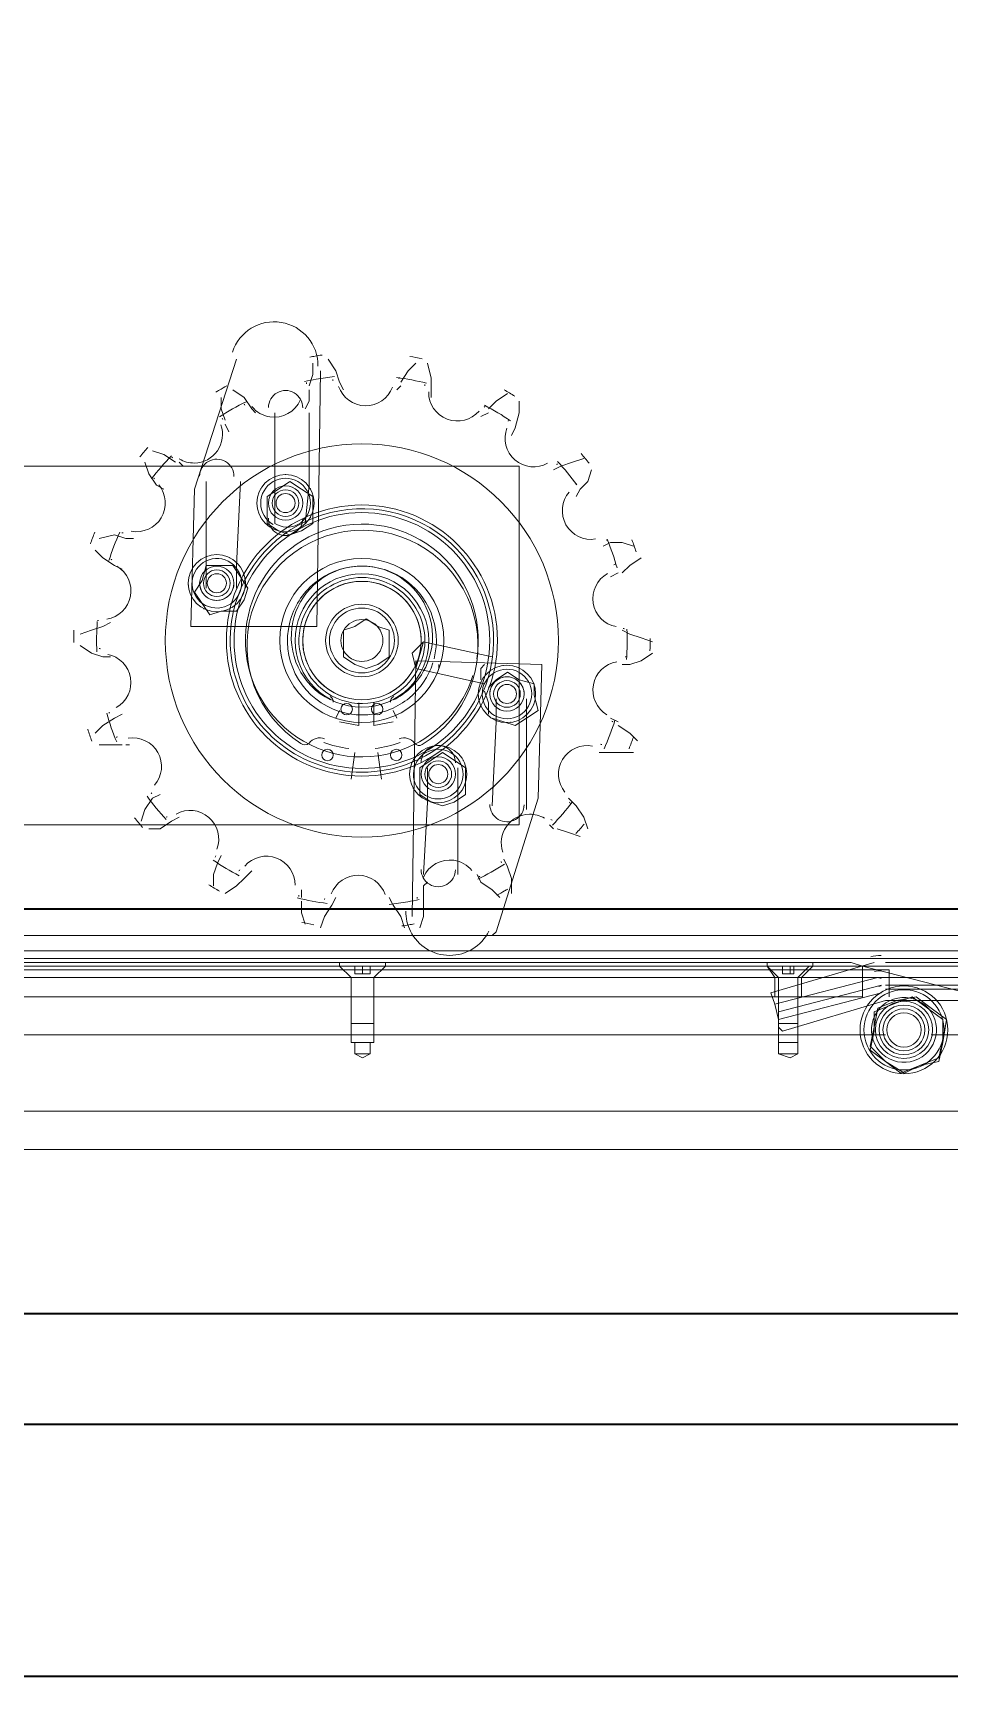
# Model space of a CAD drawing. Header units: millimetres. Extents: x 25096 to 30217, y 6541 to 10165.
# Drawn here: x 28404.6 to 28434.8, y 6906.4 to 6960.6 of the extents above; entities that cross this region are included whole.
import ezdxf

# ---------------------------------------------------------------- set-up
doc = ezdxf.new("R2010")
doc.units = ezdxf.units.MM
doc.layers.add('Equipment', color=123, linetype='Continuous')

# ---------------------------------------------------------------- blocks, each defined once
blk = doc.blocks.new('A$C970bf4b1')
at = {"layer": 'Equipment', "lineweight": 35}
for points in [[(-4429.11, 2117.97), (-4429.11, 361.99), (121.19, 361.99), (121.19, 2072.46)], [(-3786.63, 574.74), (-3186.48, 574.74)], [(-10834.89, 462.55), (-8699.98, 462.55), (-7784.42, 462.55), (-6565.08, 462.55), (-4429.11, 462.55), (121.19, 462.55)], [(-10834.89, 431.85), (-8699.98, 431.85), (-7784.42, 431.85), (-6565.08, 431.85), (-4429.11, 431.85), (121.19, 431.85)]]:
    blk.add_lwpolyline(points, dxfattribs=at)
at = {"layer": 'Equipment', "lineweight": 20}
for points in [[(-3614.1, 723.98), (-3615.16, 653.07), (-3650.09, 653.07), (-3649.03, 691.17), (-3637.39, 727.16)], [(-3616.22, 726.1), (-3616.22, 722.93), (-3617.27, 719.75)], [(-3611.98, 727.16), (-3609.87, 723.98), (-3608.81, 720.81), (-3607.75, 718.69)], [(-3587.64, 726.1), (-3589.75, 723.98), (-3591.87, 720.81)], [(-3584.46, 726.1), (-3583.4, 721.87), (-3583.4, 718.69), (-3583.4, 716.57)], [(-3641.62, 716.57), (-3641.62, 714.46), (-3641.62, 713.4), (-3640.56, 710.22)], [(-3638.44, 718.69), (-3635.27, 716.57), (-3633.15, 713.4), (-3632.09, 712.34)], [(-3618.33, 713.4), (-3617.27, 715.52), (-3617.27, 716.57), (-3617.27, 718.69)], [(-3592.93, 718.69), (-3591.87, 719.75)], [(-3562.23, 717.63), (-3565.41, 715.52), (-3567.53, 713.4)], [(-3559.06, 715.52), (-3559.06, 712.34), (-3560.12, 708.11), (-3561.18, 705.99)], [(-3617.27, 712.34), (-3617.27, 692.23), (-3618.33, 681.65)], [(-3569.64, 711.28), (-3567.53, 712.34)], [(-3639.5, 707.05), (-3640.56, 709.17)], [(-3654.32, 698.58), (-3657.5, 700.7), (-3660.67, 701.76)], [(-3653.26, 698.58), (-3652.2, 697.52), (-3646.91, 697.52), (-3560.12, 697.52), (-3559.06, 697.52), (-3559.06, 598.03), (-3642.68, 598.03), (-3656.44, 598.03), (-3662.79, 598.03), (-3717.83, 598.03), (-3718.89, 601.2), (-3721, 604.38), (-3722.06, 606.5)], [(-3721, 692.23), (-3718.89, 694.35), (-3717.83, 697.52), (-3662.79, 697.52), (-3652.2, 697.52)], [(-3662.79, 698.58), (-3661.73, 695.41), (-3659.61, 692.23), (-3657.5, 691.17)], [(-3549.53, 696.46), (-3547.42, 697.52), (-3544.24, 698.58), (-3541.07, 699.64)], [(-3645.85, 663.65), (-3645.85, 670), (-3646.91, 665.77), (-3649.03, 662.59), (-3646.91, 659.42), (-3644.79, 656.24), (-3641.62, 657.3), (-3637.39, 657.3), (-3635.27, 660.48), (-3634.21, 663.65), (-3636.33, 666.83), (-3638.44, 670), (-3641.62, 670), (-3645.85, 670), (-3645.85, 693.29)], [(-3636.33, 693.29), (-3637.39, 670), (-3637.39, 663.65)], [(-3538.95, 696.46), (-3540.01, 693.29), (-3542.12, 691.17), (-3543.18, 689.06)], [(-3665.96, 677.41), (-3668.08, 677.41), (-3671.26, 678.47), (-3675.49, 677.41)], [(-3535.77, 675.3), (-3533.66, 676.35), (-3530.48, 676.35), (-3527.31, 675.3)], [(-3676.55, 674.24), (-3674.43, 672.12), (-3671.26, 670), (-3669.14, 668.94)], [(-3530.48, 667.89), (-3528.36, 670), (-3525.19, 672.12)], [(-3531.54, 667.89), (-3533.66, 666.83)], [(-3672.31, 654.13), (-3674.43, 653.07), (-3677.61, 652.01), (-3680.78, 650.95)], [(-3530.48, 652.01), (-3528.36, 650.95), (-3525.19, 649.89), (-3522.01, 648.83)], [(-3680.78, 647.78), (-3677.61, 645.66), (-3674.43, 644.6), (-3672.31, 644.6)], [(-3585.52, 648.83), (-3588.7, 645.66), (-3587.64, 641.42)], [(-3566.47, 644.6), (-3585.52, 648.83), (-3587.64, 641.42), (-3568.59, 637.19)], [(-3588.7, 572.62), (-3587.64, 643.54), (-3552.71, 642.48), (-3553.77, 605.44), (-3565.41, 568.39), (-3566.47, 567.33)], [(-3522.01, 645.66), (-3525.19, 643.54), (-3528.36, 642.48), (-3530.48, 642.48)], [(-3581.29, 641.42), (-3581.29, 642.48)], [(-3569.64, 638.25), (-3569.64, 641.42), (-3568.59, 642.48)], [(-3566.47, 627.66), (-3563.29, 626.61), (-3560.12, 625.55), (-3556.94, 627.66), (-3553.77, 629.78), (-3554.83, 634.02), (-3554.83, 637.19), (-3559.06, 638.25), (-3562.23, 640.37), (-3565.41, 638.25), (-3567.53, 636.13)], [(-3568.59, 635.07), (-3567.53, 631.9), (-3567.53, 628.72)], [(-3609.87, 627.66), (-3608.81, 629.78)], [(-3603.51, 631.9), (-3603.51, 630.84), (-3603.51, 625.55), (-3608.81, 626.61)], [(-3593.99, 626.61), (-3599.28, 625.55), (-3599.28, 630.84), (-3599.28, 631.9)], [(-3593.99, 629.78), (-3592.93, 627.66)], [(-3566.47, 603.32), (-3565.41, 626.61), (-3565.41, 632.96)], [(-3556.94, 632.96), (-3556.94, 626.61), (-3556.94, 602.26)], [(-3669.14, 628.72), (-3671.26, 627.66), (-3674.43, 625.55), (-3676.55, 623.43)], [(-3608.81, 627.66), (-3608.81, 627.66)], [(-3593.99, 627.66), (-3593.99, 627.66)], [(-3533.66, 627.66), (-3531.54, 626.61)], [(-3526.25, 621.31), (-3528.36, 623.43), (-3531.54, 625.55)], [(-3675.49, 620.26), (-3672.31, 620.26), (-3669.14, 620.26)], [(-3667.02, 620.26), (-3668.08, 620.26)], [(-3605.63, 610.73), (-3604.57, 618.14)], [(-3598.22, 618.14), (-3598.22, 618.14)], [(-3597.16, 610.73), (-3598.22, 618.14)], [(-3527.31, 618.14), (-3531.54, 618.14), (-3534.71, 618.14), (-3536.83, 618.14)], [(-3585.52, 584.27), (-3584.46, 604.38), (-3584.46, 613.9)], [(-3575.99, 613.9), (-3575.99, 603.32), (-3575.99, 584.27)], [(-3658.55, 606.5), (-3660.67, 605.44), (-3662.79, 602.26), (-3663.85, 599.09)], [(-3545.3, 605.44), (-3543.18, 603.32), (-3541.07, 600.14), (-3540.01, 596.97)], [(-3661.73, 596.97), (-3658.55, 596.97), (-3655.38, 599.09), (-3653.26, 600.14)], [(-3549.53, 596.97), (-3550.59, 598.03)], [(-3548.47, 596.97), (-3545.3, 595.91), (-3542.12, 594.85)], [(-3643.74, 581.09), (-3643.74, 584.27), (-3642.68, 587.44), (-3641.62, 589.56)], [(-3561.18, 578.98), (-3561.18, 581.09), (-3561.18, 583.21), (-3562.23, 586.38), (-3563.29, 588.5)], [(-3633.15, 585.33), (-3635.27, 583.21), (-3637.39, 581.09), (-3640.56, 578.98)], [(-3564.35, 577.92), (-3566.47, 580.03), (-3569.64, 582.15), (-3570.7, 584.27)], [(-3619.39, 577.92), (-3619.39, 580.03)], [(-3584.46, 582.15), (-3585.52, 581.09), (-3585.52, 578.98), (-3585.52, 576.86), (-3585.52, 572.62), (-3586.58, 569.45)], [(-3619.39, 576.86), (-3619.39, 573.68), (-3618.33, 570.51)], [(-3609.87, 577.92), (-3610.92, 575.8), (-3613.04, 572.62), (-3614.1, 569.45)], [(-3590.81, 569.45), (-3591.87, 572.62), (-3593.99, 575.8), (-3595.05, 577.92)], [(-3131.44, 563.1), (-3131.44, 565.22), (-3133.56, 567.33), (-3739, 567.33), (-3751.7, 567.33), (-3756.99, 567.33), (-3819.44, 567.33), (-4425.94, 567.33), (-4426.99, 565.22), (-4426.99, 563.1)], [(-4426.99, 560.98), (-3131.44, 560.98), (-3131.44, 557.81), (-3131.44, 555.69), (-4426.99, 555.69), (-4426.99, 557.81), (-4426.99, 560.98), (-4426.99, 563.1), (-3819.44, 563.1), (-3739, 563.1), (-3131.44, 563.1), (-3131.44, 560.98)], [(-3131.44, 558.86), (-4426.99, 558.86)], [(-4095.7, 558.86), (-4132.74, 549.34), (-4132.74, 518.64), (-3426.75, 518.64), (-3426.75, 549.34), (-3463.8, 558.86)], [(-3456.39, 550.4), (-3456.39, 557.81), (-4102.05, 557.81), (-4102.05, 550.4)], [(-3599.28, 542.99), (-3600.34, 542.99), (-3604.57, 542.99), (-3605.63, 542.99), (-3605.63, 555.69), (-3608.81, 558.86), (-3608.81, 559.92)], [(-3608.81, 558.86), (-3596.11, 558.86), (-3608.81, 558.86), (-3605.63, 555.69), (-3605.63, 550.4), (-3605.63, 537.7), (-3602.46, 537.7), (-3599.28, 537.7), (-3599.28, 550.4), (-3599.28, 555.69), (-3596.11, 558.86), (-3596.11, 559.92)], [(-3596.11, 558.86), (-3599.28, 555.69), (-3599.28, 542.99), (-3605.63, 542.99)], [(-3602.46, 556.75), (-3604.57, 556.75), (-3604.57, 558.86)], [(-3600.34, 558.86), (-3600.34, 556.75), (-3602.46, 556.75), (-3602.46, 558.86)], [(-3596.11, 558.86), (-3596.11, 558.86)], [(-3481.79, 542.99), (-3481.79, 555.69), (-3478.62, 558.86), (-3490.26, 558.86), (-3477.56, 558.86), (-3477.56, 559.92)], [(-3481.79, 555.69), (-3487.08, 555.69), (-3490.26, 558.86), (-3490.26, 559.92)], [(-3490.26, 558.86), (-3488.14, 555.69), (-3480.73, 555.69), (-3477.56, 558.86)], [(-3488.14, 548.28), (-3489.2, 551.46), (-3460.62, 559.92)], [(-3482.85, 558.86), (-3482.85, 556.75), (-3483.91, 556.75), (-3486.03, 556.75), (-3486.03, 558.86)], [(-3483.91, 556.75), (-3483.91, 558.86)], [(-3478.62, 558.86), (-3478.62, 558.86)], [(-3131.44, 557.81), (-3133.56, 559.92), (-3457.45, 559.92)], [(-3488.14, 555.69), (-3488.14, 550.4)], [(-3487.08, 555.69), (-3487.08, 542.99)], [(-3487.08, 546.16), (-3458.51, 553.57)], [(-3480.73, 550.4), (-3480.73, 555.69)], [(-3131.44, 553.57), (-3457.45, 553.57)], [(-3131.44, 552.51), (-3456.39, 552.51), (-3457.45, 552.51)], [(-3487.08, 550.4), (-3487.08, 537.7), (-3483.91, 537.7), (-3481.79, 537.7), (-3481.79, 550.4)], [(-3131.44, 549.34), (-3457.45, 549.34), (-3486.03, 540.87), (-3487.08, 541.93), (-3487.08, 542.99), (-3487.08, 544.05)], [(-3487.08, 542.99), (-3481.79, 542.99), (-3487.08, 542.99)], [(-3481.79, 542.99), (-3481.79, 542.99)], [(-4426.99, 539.81), (-4413.23, 539.81), (-4426.99, 539.81), (-4426.99, 510.18), (-4426.99, 508.06), (-3131.44, 508.06), (-3131.44, 510.18), (-3131.44, 539.81)], [(-3457.45, 539.81), (-3463.8, 539.81), (-3457.45, 539.81), (-3463.8, 539.81), (-3765.46, 539.81), (-3773.93, 539.81), (-3765.46, 539.81), (-3773.93, 539.81)], [(-3604.57, 537.7), (-3604.57, 534.52), (-3602.46, 534.52), (-3600.34, 534.52), (-3600.34, 537.7)], [(-3487.08, 537.7), (-3487.08, 534.52)], [(-3481.79, 534.52), (-3481.79, 537.7)], [(-3164.26, 539.81), (-3172.72, 539.81), (-3164.26, 539.81), (-3172.72, 539.81), (-3439.45, 539.81), (-3444.75, 539.81), (-3439.45, 539.81), (-3444.75, 539.81)], [(-3604.57, 534.52), (-3602.46, 533.46), (-3600.34, 534.52)]]:
    blk.add_lwpolyline(points, dxfattribs=at)
for points in [[(-3613.67, 728.31, 0.006135), (-3615.61, 728.01, 0.004676), (-3617.09, 727.76)], [(-3610.19, 722.34, 0.017619), (-3615.32, 721.62, 0.011073), (-3618.51, 720.99)], [(-3640.08, 719.75, 0.007507), (-3642.18, 718.6, 0.003316), (-3643.1, 718.07)], [(-3633.12, 714.01, 0.187175), (-3628.13, 711.17, 0.337788), (-3619.7, 715.83)], [(-3627.23, 681.31, -0.267958), (-3630.67, 687.27, -0.267958), (-3627.23, 693.22, -0.267931), (-3620.35, 693.22, -0.267958), (-3616.91, 687.27, -0.267958), (-3620.35, 681.31, -0.267931), (-3626.8, 681.65), (-3626.8, 692.23), (-3626.8, 712.34)], [(-3653.26, 699.5, 0.139381), (-3649.07, 698.38, 0.51095), (-3641.7, 708.93)], [(-3570.75, 644.04, 0.59262), (-3615.48, 678.77, 0.255792), (-3634.5, 654.29, 0.59262), (-3589.77, 619.55, 0.217016), (-3571.84, 639.43)], [(-3612.97, 621.93, 0.331765), (-3617.24, 620.68, -0.386705), (-3619.59, 620.64, -3.520781), (-3585.91, 620.29, -0.386705), (-3588.03, 620.7, 0.331765), (-3592.28, 621.93)], [(-3582.61, 644.11, 0.723968), (-3615.74, 665.1, 0.160115), (-3622.64, 654.21, 0.37152), (-3610.57, 630.11, 0.072729), (-3604.78, 628.64, 0.052394), (-3600.47, 628.64, 0.072729), (-3594.68, 630.11, 0.073499), (-3589.51, 633.22, 0.144981), (-3582.94, 642.94)], [(-3593.87, 632.7, 0.071523), (-3589.29, 635.88, 0.126892), (-3584.02, 644.11, 0.774217), (-3615.93, 664.58, 0.154171), (-3621.77, 654.33, 0.342254), (-3611.37, 632.7)], [(-3551.98, 599.88, 0.139381), (-3556.18, 601, 0.51095), (-3563.55, 590.45)], [(-3572.13, 585.38, 0.187175), (-3577.12, 588.21, 0.337788), (-3585.54, 583.56)], [(-3565.17, 578.57, 0.007507), (-3563.07, 579.73, 0.003316), (-3562.15, 580.25)], [(-3595.06, 575.99, 0.017619), (-3589.93, 576.7, 0.011073), (-3586.73, 577.34)], [(-3591.57, 570.02, 0.006135), (-3589.63, 570.31, 0.004676), (-3588.16, 570.57)], [(-3590.45, 574.13, 0.119204), (-3589.16, 568.56, 0.617439), (-3567.4, 568.56)], [(-3458.67, 555.48, 0.065553), (-3459.56, 555.69), (-3488.14, 548.28), (-3487.08, 544.05), (-3458.51, 551.46)]]:
    blk.add_lwpolyline(points, format="xyb", dxfattribs=at)
for points in [[(-3625.74, 679.53), (-3622.57, 678.47), (-3619.39, 679.53), (-3616.22, 681.65), (-3616.22, 685.88), (-3616.22, 689.06), (-3619.39, 691.17), (-3622.57, 693.29), (-3625.74, 691.17), (-3628.92, 689.06), (-3628.92, 685.88), (-3628.92, 681.65)], [(-3595.05, 647.78), (-3595.05, 644.6), (-3598.22, 642.48), (-3601.4, 641.42), (-3604.57, 642.48), (-3607.75, 644.6), (-3607.75, 647.78), (-3607.75, 652.01), (-3604.57, 653.07), (-3601.4, 655.18), (-3598.22, 653.07), (-3595.05, 652.01)], [(-3583.4, 604.38), (-3580.23, 603.32), (-3577.05, 604.38), (-3573.88, 606.5), (-3573.88, 610.73), (-3573.88, 613.9), (-3577.05, 616.02), (-3580.23, 618.14), (-3583.4, 616.02), (-3586.58, 613.9), (-3586.58, 610.73), (-3586.58, 606.5)], [(-3463.8, 558.86), (-3463.8, 550.4), (-4095.7, 550.4), (-4095.7, 558.86), (-4091.46, 559.92), (-3466.97, 559.92)], [(-3599.28, 555.69), (-3605.63, 555.69)], [(-3447.92, 531.35), (-3453.21, 529.23), (-3457.45, 532.4), (-3461.68, 536.64), (-3460.62, 541.93), (-3459.56, 547.22), (-3454.27, 549.34), (-3448.98, 550.4), (-3444.75, 547.22), (-3440.51, 544.05), (-3441.57, 537.7), (-3442.63, 532.4)], [(-3447.92, 531.35), (-3452.16, 529.23), (-3457.45, 532.4), (-3461.68, 535.58), (-3460.62, 540.87), (-3460.62, 546.16), (-3455.33, 548.28), (-3450.04, 550.4), (-3445.8, 547.22), (-3441.57, 544.05), (-3441.57, 538.75), (-3442.63, 533.46)], [(-3765.46, 539.81), (-3463.8, 539.81)], [(-3481.79, 534.52), (-3483.91, 533.46), (-3487.08, 534.52), (-3483.91, 534.52)]]:
    blk.add_lwpolyline(points, close=True, dxfattribs=at)
for points in [[(-3566.49, 643.86, 0.57469), (-3615.82, 683.21, 0.270091), (-3638.75, 654.47, 0.351869), (-3615.6, 615.03, 0.185342), (-3589.43, 615.11, 0.270091)], [(-3643.23, 671.91, 0.267932), (-3648.99, 668.14, 0.267958), (-3648.61, 661.28, 0.267957), (-3642.47, 658.17, 0.267932), (-3636.71, 661.93, 0.267958), (-3637.09, 668.8, 0.267957)], [(-3619.35, 654.19, 0.808835), (-3589.42, 637.73, 0.105684), (-3585.9, 644.13, 0.441292), (-3599.14, 666.28, 0.270863), (-3615.83, 660.59, 0.105684)], [(-3599.71, 654.2, 0.267931), (-3605.53, 654.2, 0.267957), (-3608.45, 649.16, 0.267957), (-3605.53, 644.12, 0.267931), (-3599.71, 644.12, 0.267957), (-3596.8, 649.16, 0.267957)], [(-3566.63, 639.77, 0.267958), (-3569.22, 633.4, 0.267931), (-3564.99, 627.97, 0.267958), (-3558.18, 628.91, 0.267958), (-3555.59, 635.28, 0.267931), (-3559.81, 640.71, 0.267958)], [(-3588.33, 612.18, 0.267958), (-3584.95, 606.19, 0.267958), (-3578.07, 606.12, 0.267933), (-3574.57, 612.04, 0.267958), (-3577.95, 618.04, 0.267958), (-3584.83, 618.11, 0.267933)], [(-3458.26, 534.44, 0.267958), (-3449.43, 532.67, 0.267957), (-3443.5, 539.43, 0.267932), (-3446.38, 547.95, 0.267958), (-3455.2, 549.72, 0.267957), (-3461.14, 542.96, 0.267932)]]:
    blk.add_lwpolyline(points, format="xyb", close=True, dxfattribs=at)
for centre, radius in [((-3602.62, 649.16), 54.51), ((-3623.79, 687.27), 7.94), ((-3623.79, 687.27), 4.76), ((-3623.79, 687.27), 3.7), ((-3623.79, 687.27), 3.7), ((-3623.79, 687.27), 2.65), ((-3602.62, 649.16), 37.58), ((-3602.62, 649.16), 35.46), ((-3642.85, 665.04), 7.94), ((-3602.62, 649.16), 22.76), ((-3642.85, 665.04), 4.76), ((-3642.85, 665.04), 3.7), ((-3642.85, 665.04), 3.7), ((-3642.85, 665.04), 2.65), ((-3602.62, 649.16), 18.52), ((-3602.62, 649.16), 18.52), ((-3602.62, 649.16), 16.41), ((-3602.62, 649.16), 10.06), ((-3602.62, 649.16), 10.06), ((-3602.62, 649.16), 9), ((-3562.4, 634.34), 7.94), ((-3562.4, 634.34), 7.94), ((-3562.4, 634.34), 4.76), ((-3562.4, 634.34), 3.7), ((-3562.4, 634.34), 3.7), ((-3562.4, 634.34), 2.65), ((-3606.86, 630.11), 1.59), ((-3598.39, 630.11), 1.59), ((-3581.45, 612.11), 7.94), ((-3612.15, 617.41), 1.59), ((-3593.1, 617.41), 1.59), ((-3581.45, 612.11), 4.76), ((-3581.45, 612.11), 3.7), ((-3581.45, 612.11), 3.7), ((-3581.45, 612.11), 2.65), ((-3452.32, 541.2), 12.17), ((-3452.32, 541.2), 11.11), ((-3452.32, 541.2), 7.94), ((-3452.32, 541.2), 6.88), ((-3452.32, 541.2), 6.88), ((-3452.32, 541.2), 5.82), ((-3452.32, 541.2), 5.82), ((-3452.32, 541.2), 4.76)]:
    blk.add_circle(centre, radius, dxfattribs=at)
for centre, radius, start, end in [((-3626.97, 725.37), 12.17, 359.4232, 161.9054), ((-3602.62, 649.18), 79.89, 77.9532, 80.4257), ((-3598.3, 720.08), 19.67, 178.1781, 179.1844), ((-3629.16, 714.76), 19.65, 19.1907, 20.1977), ((-3602.62, 649.16), 73.56, 75.8991, 82.4743), ((-3573.98, 714.76), 19.65, 158.1769, 159.1843), ((-3604.71, 720.08), 19.55, 359.1868, 0.1991), ((-3623.79, 713.73), 4.76, 359.4231, 179.4233), ((-3601.57, 722.2), 7.94, 199.1877, 339.1863), ((-3576.16, 717.96), 7.94, 179.1871, 319.1859), ((-3602.64, 649.14), 79.94, 57.9533, 60.4243), ((-3602.62, 649.16), 73.56, 115.9003, 122.4756), ((-3650.26, 702.08), 19.59, 39.1887, 40.199), ((-3553.93, 701.03), 19.58, 138.1809, 139.1862), ((-3602.62, 649.16), 73.56, 55.8984, 62.4737), ((-3622.74, 716.9), 19.57, 198.1753, 199.1865), ((-3554.99, 705.26), 7.94, 159.1863, 299.1852), ((-3580.4, 716.91), 19.58, 339.1876, 340.1982), ((-3602.62, 649.16), 79.92, 137.95, 140.4216), ((-3602.62, 649.16), 73.56, 135.9009, 142.4761), ((-3665.06, 683.06), 19.55, 59.1888, 60.201), ((-3642.85, 694.68), 4.76, 359.4231, 179.4233), ((-3539.13, 680.94), 19.55, 118.1788, 119.1855), ((-3602.62, 649.16), 73.56, 35.8978, 42.4786), ((-3602.63, 649.16), 79.92, 37.9523, 40.424), ((-3644.98, 706.31), 19.56, 218.1775, 219.1892), ((-3623.79, 687.27), 7.94, 89.253, 90.747), ((-3558.19, 705.28), 19.62, 319.186, 320.1949), ((-3665.08, 687.27), 7.94, 259.1895, 39.1882), ((-3623.84, 687.3), 7.88, 149.2445, 150.7553), ((-3623.74, 687.3), 7.88, 29.2447, 30.7555), ((-3539.11, 685.15), 7.94, 139.1859, 279.19), ((-3602.61, 649.16), 79.93, 157.9505, 160.4221), ((-3602.63, 649.16), 73.56, 155.9014, 162.4769), ((-3672.49, 659.71), 19.62, 79.1905, 80.1938), ((-3623.84, 687.24), 7.88, 209.2447, 210.7555), ((-3623.79, 683.03), 4.76, 179.4231, 359.4233), ((-3623.79, 687.27), 7.94, 269.253, 270.747), ((-3623.74, 687.24), 7.88, 329.2445, 330.7553), ((-3531.73, 657.78), 19.43, 98.176, 99.1949), ((-3602.63, 649.16), 73.57, 15.8973, 22.4778), ((-3602.61, 649.17), 79.89, 17.9511, 20.4237), ((-3661.91, 688.31), 19.56, 238.1781, 239.1898), ((-3642.86, 665.06), 7.91, 122.4083, 123.9074), ((-3642.85, 665.04), 7.94, 62.4057, 63.9055), ((-3542.33, 687.33), 19.66, 299.1865, 300.1935), ((-3674.6, 662.92), 7.94, 279.19, 59.1888), ((-3642.88, 665.04), 7.97, 2.4157, 3.9036), ((-3602.62, 649.16), 16.41, 275.9985, 264.0015), ((-3530.65, 660.8), 7.94, 119.1851, 259.1894), ((-3642.81, 665.04), 7.97, 182.4157, 183.9036), ((-3642.85, 665.04), 4.76, 179.4231, 359.4233), ((-3642.85, 665.04), 7.94, 242.4057, 243.9055), ((-3642.83, 665.02), 7.91, 302.4083, 303.9074), ((-3602.62, 649.16), 79.91, 177.9511, 180.423), ((-3602.62, 649.16), 73.56, 175.8966, 182.4773), ((-3672.49, 635.4), 19.58, 99.1885, 100.1937), ((-3533.85, 633.15), 19.71, 78.1814, 79.1853), ((-3602.63, 649.16), 73.56, 355.8966, 2.4773), ((-3602.62, 649.16), 79.91, 357.9511, 0.423), ((-3671.4, 666.23), 19.71, 258.1814, 259.1854), ((-3674.6, 637.52), 7.94, 299.1851, 79.1894), ((-3530.65, 635.4), 7.94, 99.19, 239.1888), ((-3532.76, 663.98), 19.58, 279.1885, 280.1937), ((-3562.4, 634.34), 4.76, 359.4231, 179.4233), ((-3562.4, 634.33), 7.95, 97.13, 98.6214), ((-3562.39, 634.35), 7.93, 37.1261, 38.6223), ((-3612.15, 632.23), 1.59, 354.0016, 63.4574), ((-3593.1, 632.23), 1.59, 116.5426, 185.9984), ((-3562.42, 634.35), 7.92, 157.1268, 158.6308), ((-3602.62, 649.16), 73.57, 195.8973, 202.4778), ((-3662.92, 612.05), 19.66, 119.1865, 120.1935), ((-3562.41, 634.33), 7.93, 217.1261, 218.6223), ((-3562.38, 634.33), 7.92, 337.1268, 338.6308), ((-3602.64, 649.16), 79.89, 197.9511, 200.4237), ((-3562.4, 634.36), 7.95, 277.13, 278.6214), ((-3602.62, 649.16), 73.56, 335.9014, 342.4769), ((-3543.34, 610.01), 19.56, 58.1781, 59.1898), ((-3673.52, 641.6), 19.43, 278.176, 279.1949), ((-3666.13, 614.23), 7.94, 319.1859, 99.19), ((-3602.62, 649.16), 30.17, 249.439, 263.0511), ((-3602.62, 649.16), 30.17, 276.9489, 290.561), ((-3581.45, 615.29), 4.76, 359.4231, 179.4233), ((-3581.45, 612.15), 7.9, 88.6749, 90.1809), ((-3540.17, 612.11), 7.94, 79.1895, 219.1882), ((-3532.76, 639.67), 19.62, 259.1905, 260.1938), ((-3602.64, 649.17), 79.93, 337.9505, 340.4221), ((-3581.43, 612.1), 7.97, 148.6795, 150.1687), ((-3581.5, 612.09), 7.99, 28.6787, 30.1688), ((-3646, 594.1), 19.62, 139.186, 140.1949), ((-3581.41, 612.14), 7.99, 208.6786, 210.1688), ((-3581.48, 612.13), 7.97, 328.6795, 330.1687), ((-3602.62, 649.16), 73.56, 215.8978, 222.4786), ((-3650.26, 594.12), 7.94, 339.1863, 119.1852), ((-3581.45, 612.08), 7.9, 268.6749, 270.181), ((-3562.4, 603.65), 4.76, 179.4231, 359.4233), ((-3602.63, 649.16), 73.56, 315.9009, 322.4761), ((-3560.27, 592.01), 19.56, 38.1775, 39.1892), ((-3602.62, 649.17), 79.92, 217.9523, 220.424), ((-3666.12, 617.38), 19.55, 298.1788, 299.1855), ((-3540.19, 616.33), 19.55, 239.1888, 240.201), ((-3602.63, 649.17), 79.92, 317.95, 320.4216), ((-3602.62, 649.16), 73.56, 235.8984, 242.4737), ((-3624.85, 582.48), 19.58, 159.1876, 160.1982), ((-3629.09, 581.42), 7.94, 359.1871, 139.1859), ((-3582.51, 581.42), 19.57, 18.1753, 19.1865), ((-3651.31, 598.35), 19.58, 318.1809, 319.1862), ((-3603.68, 576.13), 7.94, 19.1877, 159.1863), ((-3581.45, 585.65), 4.76, 179.4231, 359.4233), ((-3602.62, 649.16), 73.56, 295.9003, 302.4756), ((-3554.98, 596.24), 19.59, 219.1887, 220.199), ((-3602.61, 649.19), 79.94, 237.9533, 240.4243), ((-3602.62, 649.16), 73.56, 255.8991, 262.4743), ((-3600.54, 578.24), 19.55, 179.1868, 180.1991), ((-3631.26, 584.62), 19.65, 338.1769, 339.1843), ((-3576.09, 583.56), 19.65, 199.1907, 200.1977), ((-3606.94, 578.24), 19.67, 358.1781, 359.1844), ((-3602.63, 649.14), 79.89, 257.9532, 260.4257), ((-3458.67, 550.72), 11.11, 89.9998, 105.0022), ((-3458.67, 550.72), 6.88, 90, 105.0022), ((-3458.67, 550.72), 2.65, 90.0003, 105.0023)]:
    blk.add_arc(centre, radius, start, end, dxfattribs=at)

msp = doc.modelspace()

# ---------------------------------------------------------------- block references
at = {"xscale": 0.1189320440123307, "yscale": 0.1189320440123307, "zscale": 0.1189320440123307}
msp.add_blockref('A$C970bf4b1', (28843.901, 6863.372), dxfattribs=at)

doc.saveas('drawing.dxf')
